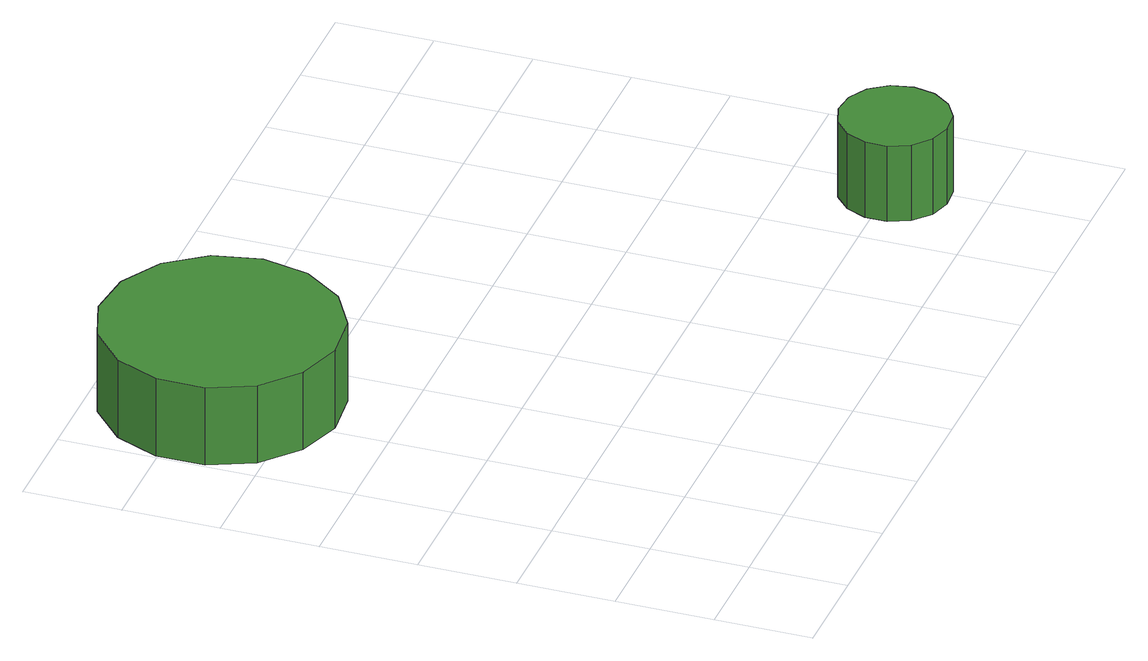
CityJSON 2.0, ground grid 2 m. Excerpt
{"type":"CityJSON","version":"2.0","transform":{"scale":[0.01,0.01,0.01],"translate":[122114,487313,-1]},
"CityObjects":{
"tree1":{"type":"SolitaryVegetationObject","attributes":{"function":"something"},"geometry":[{"type":"MultiSurface","lod":"1","boundaries":[[[0,1,2,3,4,5,6,7,8,9,10,11,12,13,14]],[[15,16,17,18,19,20,21,22,23,24,25,26,27,28,29]],[[0,29,28,1]],[[1,28,27,2]],[[2,27,26,3]],[[3,26,25,4]],[[4,25,24,5]],[[5,24,23,6]],[[6,23,22,7]],[[7,22,21,8]],[[8,21,20,9]],[[9,20,19,10]],[[10,19,18,11]],[[11,18,17,12]],[[12,17,16,13]],[[13,16,15,14]],[[14,15,29,0]]]}]},
"tree2":{"type":"SolitaryVegetationObject","attributes":{"function":"something"},"geometry":[{"type":"MultiSurface","lod":"1","boundaries":[[[30,31,32,33,34,35,36,37,38,39,40,41,42,43,44]],[[45,46,47,48,49,50,51,52,53,54,55,56,57,58,59]],[[30,59,58,31]],[[31,58,57,32]],[[32,57,56,33]],[[33,56,55,34]],[[34,55,54,35]],[[35,54,53,36]],[[36,53,52,37]],[[37,52,51,38]],[[38,51,50,39]],[[39,50,49,40]],[[40,49,48,41]],[[41,48,47,42]],[[42,47,46,43]],[[43,46,45,44]],[[44,45,59,30]]]}]}
},
"vertices":[
[484,1154,250],[463,1252,250],[404,1333,250],[317,1383,250],[217,1394,250],[122,1363,250],[47,1295,250],[7,1204,250],[7,1103,250],[47,1012,250],[122,945,250],[217,914,250],[317,924,250],[404,974,250],[463,1056,250],[463,1056,76],[404,974,76],[317,924,76],[217,914,76],[122,945,76],[47,1012,76],[7,1103,76],[7,1204,76],[47,1295,76],[122,1363,76],[217,1394,76],[317,1383,76],[404,1333,76],[463,1252,76],[484,1154,76],
[1491,189,245],[1482,234,245],[1455,272,245],[1415,295,245],[1369,300,245],[1325,285,245],[1290,254,245],[1272,212,245],[1272,166,245],[1290,124,245],[1325,93,245],[1369,79,245],[1415,83,245],[1455,107,245],[1482,144,245],[1482,144,76],[1455,107,76],[1415,83,76],[1369,79,76],[1325,93,76],[1290,124,76],[1272,166,76],[1272,212,76],[1290,254,76],[1325,285,76],[1369,300,76],[1415,295,76],[1455,272,76],[1482,234,76],[1491,189,76]
]}
